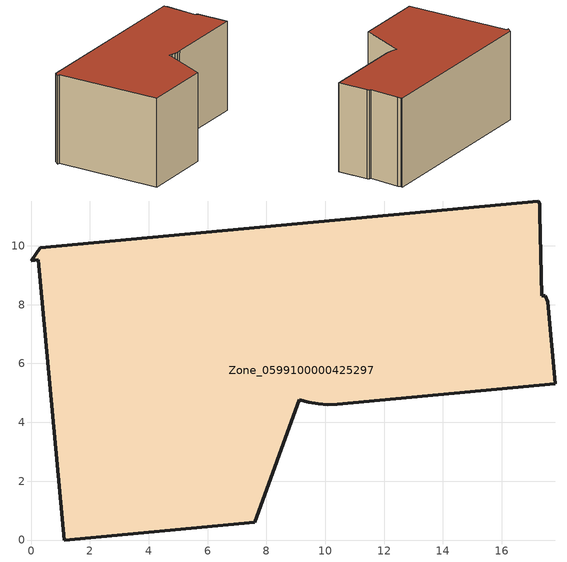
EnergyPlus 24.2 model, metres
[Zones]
Zone_0599100000425297
 floor ground (C_G): 17.3,11.1 17.37,8.3 17.48,8.31 17.57,8.1 17.83,5.3 10.41,4.62 10.09,4.6 9.76,4.62 9.44,4.68 9.12,4.76 7.6,0.6 1.12,0 0.24,9.52 0,9.5 0.31,9.94 17.24,11.52 17.29,11.42 z0
 wall outside (C_F): 17.24,11.52 0.31,9.94 0,9.5 0.24,9.52 1.12,0 7.6,0.6 9.12,4.76 9.44,4.68 9.76,4.62 10.09,4.6 10.41,4.62 17.83,5.3 17.57,8.1 17.48,8.31 17.37,8.3 17.3,11.1 17.29,11.42 17.24,11.52 z0:8.02
 roof outside (C_R): 17.3,11.1 17.29,11.42 17.24,11.52 0.31,9.94 0,9.5 0.24,9.52 1.12,0 7.6,0.6 9.12,4.76 9.44,4.68 9.76,4.62 10.09,4.6 10.41,4.62 17.83,5.3 17.57,8.1 17.48,8.31 17.37,8.3 z8.02
[BUILDING]
Pand.0599100000425297: North Axis=0; Terrain=City; Loads Convergence Tolerance Value=0.04; Temperature Convergence Tolerance Value=0.4; Solar Distribution=FullExterior; Maximum Number of Warmup Days=25; Minimum Number of Warmup Days=1
[Site:Location]
Rotterdam.The.Hague.AP_ZH_NLD Design_Conditions: Latitude=51.96; Longitude=4.45; Time Zone=1; Elevation=-4.5
[SITE:GROUNDTEMPERATURE:BUILDINGSURFACE]
18, 18, 18, 18, 18, 18, 18, 18, 18, 18, 18, 18
[MATERIAL] Thermal Absorptance=0.9; Solar Absorptance=0.7; Visible Absorptance=0.7
Name | Roughness | Thickness | Conductivity | Density | Specific Heat
G.D.1992-2005 | MediumSmooth | 0.15 | 0.06 | 540 | 1210
F.D.1992-2005 | Rough | 0.3 | 0.12 | 1920 | 840
R.D.1992-2005 | MediumRough | 0.2 | 0.08 | 1500 | 1000
[CONSTRUCTION]
C_G: G.D.1992-2005
C_F: F.D.1992-2005
C_R: R.D.1992-2005
[ZONE]
Zone_0599100000425297: Type=1; Multiplier=1; Ceiling Height=Autocalculate; Volume=Autocalculate; Floor Area=autocalculate; Part of Total Floor Area=Yes
[ZONEINFILTRATION:DESIGNFLOWRATE]
Infil_Zone_0599100000425297: Zone or ZoneList or Space or SpaceList=Zone_0599100000425297; Schedule=AlwaysOn; Design Flow Rate Calculation Method=Flow/Area; Flow Rate per Floor Area=0.0021; Constant Term Coefficient=1; Temperature Term Coefficient=0; Velocity Term Coefficient=0; Velocity Squared Term Coefficient=0
[HVACTEMPLATE:ZONE:IDEALLOADSAIRSYSTEM]
Zone_0599100000425297: Maximum Heating Supply Air Temperature=50; Minimum Cooling Supply Air Temperature=13; Maximum Heating Supply Air Humidity Ratio=0.0156; Minimum Cooling Supply Air Humidity Ratio=0.0077; Heating Limit=NoLimit; Cooling Limit=NoLimit; Dehumidification Control Type=ConstantSensibleHeatRatio; Cooling Sensible Heat Ratio=0.7; Dehumidification Setpoint=60; Humidification Control Type=None; Humidification Setpoint=30; Outdoor Air Method=None; Outdoor Air Flow Rate per Person=0.00944; Outdoor Air Flow Rate per Zone Floor Area=0; Outdoor Air Flow Rate per Zone=0; Demand Controlled Ventilation Type=None; Outdoor Air Economizer Type=NoEconomizer; Heat Recovery Type=None; Sensible Heat Recovery Effectiveness=0.7; Latent Heat Recovery Effectiveness=0.65
[ZONECONTROL:THERMOSTAT]
ThermostatControl_Zone_0599100000425297: Zone or ZoneList=Zone_0599100000425297; Control Type Schedule=DualSetpointControlType; Control 1=Thermostat_Zone_0599100000425297; Temperature Difference Between Cutout And Setpoint=0
[THERMOSTATSETPOINT:DUALSETPOINT]
Thermostat_Zone_0599100000425297: Heating Setpoint Temperature Schedule=HeatingSetpoint_Zone_0599100000425297; Cooling Setpoint Temperature Schedule=CoolingSetpoint_Zone_0599100000425297
[SCHEDULE:COMPACT]
HeatingSetpoint_Zone_0599100000425297: Through: 12/31, For: AllDays, Until: 24:00, 21
CoolingSetpoint_Zone_0599100000425297: Through: 12/31, For: AllDays, Until: 24:00, 24
DualSetpointControlType: Through: 12/31, For: AllDays, Until: 24:00, 4
AlwaysOn: Through: 12/31, For: AllDays, Until: 24:00, 1
